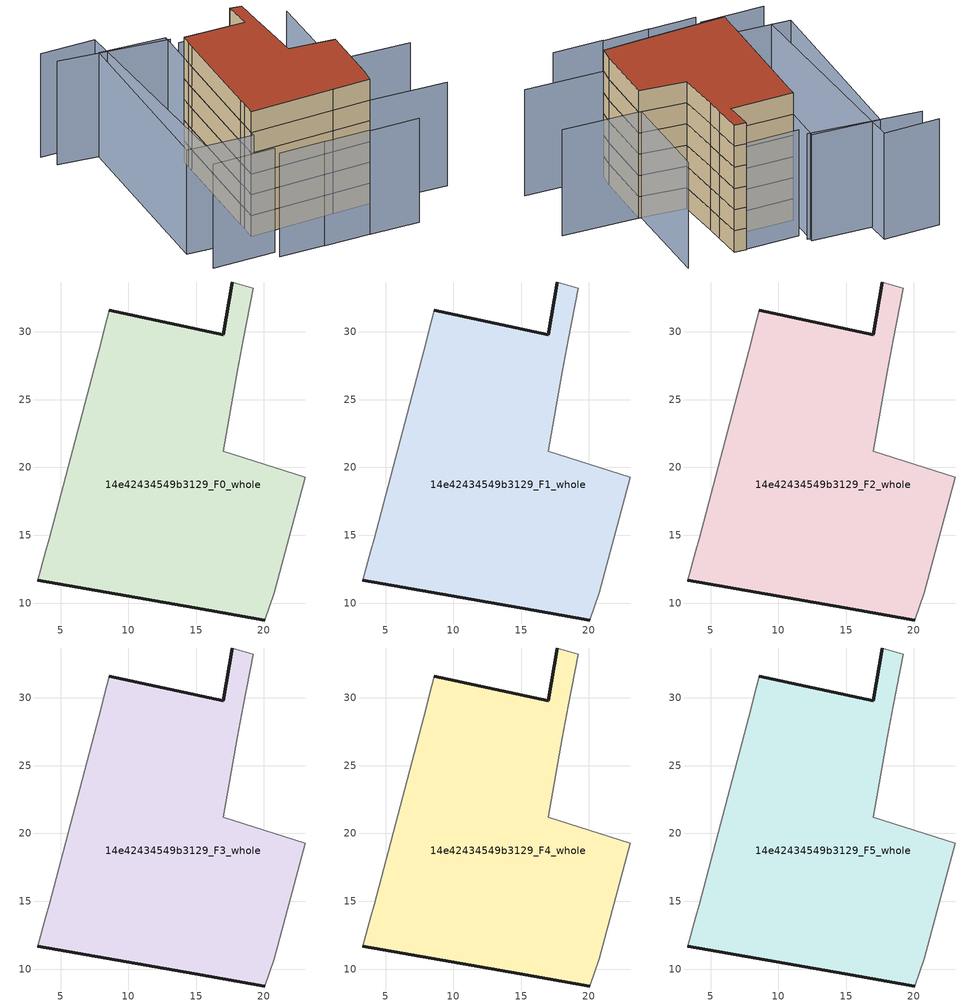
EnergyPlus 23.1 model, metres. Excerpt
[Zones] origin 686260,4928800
14e42434549b3129_F0_whole
 floor ground (EU_floor_Construction): 19.21,33.22 18.48,29.43 18.05,27.08 16.99,21.2 23.03,19.27 20.77,10.75 20.07,8.75 14.9,9.65 3.33,11.67 3.91,13.85 4.15,14.76 7.99,29.29 8.23,30.2 8.6,31.59 17,29.78 17.65,33.68 z0
 wall outside (EU_wall_Construction): 17.65,33.68 17,29.78 8.6,31.59 / 3.33,11.67 14.9,9.65 20.07,8.75 z0:3
 wall adiabatic (EU_wall_Construction): 20.07,8.75 20.77,10.75 23.03,19.27 16.99,21.2 18.05,27.08 18.48,29.43 19.21,33.22 17.65,33.68 / 8.6,31.59 8.23,30.2 7.99,29.29 4.15,14.76 3.91,13.85 3.33,11.67 z0:3
14e42434549b3129_F1_whole
 floor to 14e42434549b3129_F0_whole (EU_floor_Construction): 19.21,33.22 18.48,29.43 18.05,27.08 16.99,21.2 23.03,19.27 20.77,10.75 20.07,8.75 14.9,9.65 3.33,11.67 3.91,13.85 4.15,14.76 7.99,29.29 8.23,30.2 8.6,31.59 17,29.78 17.65,33.68 z3
 wall outside (EU_wall_Construction): 17.65,33.68 17,29.78 8.6,31.59 / 3.33,11.67 14.9,9.65 20.07,8.75 z3:6
 wall adiabatic (EU_wall_Construction): 20.07,8.75 20.77,10.75 23.03,19.27 16.99,21.2 18.05,27.08 18.48,29.43 19.21,33.22 17.65,33.68 / 8.6,31.59 8.23,30.2 7.99,29.29 4.15,14.76 3.91,13.85 3.33,11.67 z3:6
14e42434549b3129_F2_whole
 floor to 14e42434549b3129_F1_whole (EU_floor_Construction): 19.21,33.22 18.48,29.43 18.05,27.08 16.99,21.2 23.03,19.27 20.77,10.75 20.07,8.75 14.9,9.65 3.33,11.67 3.91,13.85 4.15,14.76 7.99,29.29 8.23,30.2 8.6,31.59 17,29.78 17.65,33.68 z6
 wall outside (EU_wall_Construction): 17.65,33.68 17,29.78 8.6,31.59 / 3.33,11.67 14.9,9.65 20.07,8.75 z6:9
 wall adiabatic (EU_wall_Construction): 20.07,8.75 20.77,10.75 23.03,19.27 16.99,21.2 18.05,27.08 18.48,29.43 19.21,33.22 17.65,33.68 / 8.6,31.59 8.23,30.2 7.99,29.29 4.15,14.76 3.91,13.85 3.33,11.67 z6:9
14e42434549b3129_F3_whole
 floor to 14e42434549b3129_F2_whole (EU_floor_Construction): 19.21,33.22 18.48,29.43 18.05,27.08 16.99,21.2 23.03,19.27 20.77,10.75 20.07,8.75 14.9,9.65 3.33,11.67 3.91,13.85 4.15,14.76 7.99,29.29 8.23,30.2 8.6,31.59 17,29.78 17.65,33.68 z9
 wall outside (EU_wall_Construction): 17.65,33.68 17,29.78 8.6,31.59 / 3.33,11.67 14.9,9.65 20.07,8.75 z9:12
 wall adiabatic (EU_wall_Construction): 20.07,8.75 20.77,10.75 23.03,19.27 16.99,21.2 18.05,27.08 18.48,29.43 19.21,33.22 17.65,33.68 / 8.6,31.59 8.23,30.2 7.99,29.29 4.15,14.76 3.91,13.85 3.33,11.67 z9:12
14e42434549b3129_F4_whole
 floor to 14e42434549b3129_F3_whole (EU_floor_Construction): 19.21,33.22 18.48,29.43 18.05,27.08 16.99,21.2 23.03,19.27 20.77,10.75 20.07,8.75 14.9,9.65 3.33,11.67 3.91,13.85 4.15,14.76 7.99,29.29 8.23,30.2 8.6,31.59 17,29.78 17.65,33.68 z12
 wall outside (EU_wall_Construction): 17.65,33.68 17,29.78 8.6,31.59 / 3.33,11.67 14.9,9.65 20.07,8.75 z12:15
 wall adiabatic (EU_wall_Construction): 20.07,8.75 20.77,10.75 23.03,19.27 16.99,21.2 18.05,27.08 18.48,29.43 19.21,33.22 17.65,33.68 / 8.6,31.59 8.23,30.2 7.99,29.29 4.15,14.76 3.91,13.85 3.33,11.67 z12:15
14e42434549b3129_F5_whole
 floor to 14e42434549b3129_F4_whole (EU_floor_Construction): 19.21,33.22 18.48,29.43 18.05,27.08 16.99,21.2 23.03,19.27 20.77,10.75 20.07,8.75 14.9,9.65 3.33,11.67 3.91,13.85 4.15,14.76 7.99,29.29 8.23,30.2 8.6,31.59 17,29.78 17.65,33.68 z15
 wall outside (EU_wall_Construction): 17.65,33.68 17,29.78 8.6,31.59 / 3.33,11.67 14.9,9.65 20.07,8.75 z15:18
 wall adiabatic (EU_wall_Construction): 20.07,8.75 20.77,10.75 23.03,19.27 16.99,21.2 18.05,27.08 18.48,29.43 19.21,33.22 17.65,33.68 / 8.6,31.59 8.23,30.2 7.99,29.29 4.15,14.76 3.91,13.85 3.33,11.67 z15:18
 roof outside (EU_roof_Construction): 20.07,8.75 20.77,10.75 23.03,19.27 16.99,21.2 18.05,27.08 18.48,29.43 19.21,33.22 17.65,33.68 17,29.78 8.6,31.59 8.23,30.2 7.99,29.29 4.15,14.76 3.91,13.85 3.33,11.67 14.9,9.65 z18
shading: 15.27,2.72 21.96,1.26 / -5.4,8.51 3.12,6.73 / 9.04,4.08 15.29,2.8 / 2.84,5.43 9.2,4.08 / 30.47,6.15 20.07,8.75 / 20.07,8.75 26.06,32.73 / -4.66,43.83 2.82,42.29 / 2.82,42.29 -3.29,12.6 / 33.09,16.74 15.43,21.18 / 19.21,33.22 10.51,35.07 / 10.23,36.44 -4.24,41.02 / 10.03,37.01 3.14,10.93 / 3.14,10.93 -5.81,13.29 / -5.81,13.29 1.09,39.38 / 1.09,39.38 10.03,37.01 z0:15
[Building]
EU S2 Campaign: North Axis=0; Terrain=City; Solar Distribution=FullExterior
[Site:Location]
Bologna: Latitude=44.5; Longitude=11.25; Time Zone=1; Elevation=37
[SizingPeriod:WeatherFileDays]
AnnualSizingPeriod: Begin Month=1; Begin Day of Month=1; End Month=12; End Day of Month=31; Day of Week for Start Day=Monday; Use Weather File Daylight Saving Period=No; Use Weather File Rain and Snow Indicators=No
[MATERIAL]
EU_InternalMass_Material: Roughness=MediumRough; Thickness=0.1; Conductivity=1; Density=1800; Specific Heat=900; Thermal Absorptance=0.9; Solar Absorptance=0.7; Visible Absorptance=0.7
[MATERIAL:NOMASS] Roughness=MediumRough; Thermal Absorptance=0.9; Solar Absorptance=0.7; Visible Absorptance=0.7
Name | Thermal Resistance
EU_wall_NoMass | 0.905828
EU_roof_NoMass | 0.37593
EU_floor_NoMass | 0.67114
[CONSTRUCTION]
EU_wall_Construction: EU_wall_NoMass
EU_roof_Construction: EU_roof_NoMass
EU_floor_Construction: EU_floor_NoMass
EU_InternalMass_Construction: EU_InternalMass_Material
[ZONE] Type=1; Multiplier=1; Ceiling Height=autocalculate; Floor Area=autocalculate; Part of Total Floor Area=Yes
Name | Volume
14e42434549b3129_F0_whole | 883.654
14e42434549b3129_F1_whole; 14e42434549b3129_F2_whole; 14e42434549b3129_F3_whole; 14e42434549b3129_F4_whole; 14e42434549b3129_F5_whole | 883.653
[INTERNALMASS] Construction=EU_InternalMass_Construction; Surface Area=268.732
Name | Zone or ZoneList
14e42434549b3129_F0_whole_EU_InternalMass | 14e42434549b3129_F0_whole
14e42434549b3129_F1_whole_EU_InternalMass | 14e42434549b3129_F1_whole
14e42434549b3129_F2_whole_EU_InternalMass | 14e42434549b3129_F2_whole
14e42434549b3129_F3_whole_EU_InternalMass | 14e42434549b3129_F3_whole
14e42434549b3129_F4_whole_EU_InternalMass | 14e42434549b3129_F4_whole
14e42434549b3129_F5_whole_EU_InternalMass | 14e42434549b3129_F5_whole
[OTHEREQUIPMENT] Fuel Type=Electricity; Design Level Calculation Method=Watts/Area; Power per Zone Floor Area=1; Fraction Latent=0; Fraction Radiant=0; Fraction Lost=0; Carbon Dioxide Generation Rate=0; EndUse Subcategory=EU_Step8_InternalGains
Name | Zone or ZoneList or Space or SpaceList | Schedule
EU_Step8_InternalGain_14e42434549b3129_F0_whole_f000 | 14e42434549b3129_F0_whole | EU_Step8_GainSchedule_14e42434549b3129_F0_whole_f000
EU_Step8_InternalGain_14e42434549b3129_F1_whole_f000 | 14e42434549b3129_F1_whole | EU_Step8_GainSchedule_14e42434549b3129_F1_whole_f000
EU_Step8_InternalGain_14e42434549b3129_F2_whole_f000 | 14e42434549b3129_F2_whole | EU_Step8_GainSchedule_14e42434549b3129_F2_whole_f000
EU_Step8_InternalGain_14e42434549b3129_F3_whole_f000 | 14e42434549b3129_F3_whole | EU_Step8_GainSchedule_14e42434549b3129_F3_whole_f000
EU_Step8_InternalGain_14e42434549b3129_F4_whole_f000 | 14e42434549b3129_F4_whole | EU_Step8_GainSchedule_14e42434549b3129_F4_whole_f000
EU_Step8_InternalGain_14e42434549b3129_F5_whole_f000 | 14e42434549b3129_F5_whole | EU_Step8_GainSchedule_14e42434549b3129_F5_whole_f000
[ZONEVENTILATION:DESIGNFLOWRATE] Schedule=EU_AlwaysOn; Design Flow Rate Calculation Method=AirChanges/Hour; Air Changes per Hour=0.73129; Ventilation Type=Natural; Fan Pressure Rise=0; Fan Total Efficiency=1; Constant Term Coefficient=1; Temperature Term Coefficient=0; Velocity Term Coefficient=0; Velocity Squared Term Coefficient=0; Minimum Indoor Temperature=-100; Maximum Indoor Temperature=100; Delta Temperature=-100; Minimum Outdoor Temperature=-100; Maximum Outdoor Temperature=100; Maximum Wind Speed=40
Name | Zone or ZoneList or Space or SpaceList
EU_ConstantAir_14e42434549b3129_F0_whole | 14e42434549b3129_F0_whole
EU_ConstantAir_14e42434549b3129_F1_whole | 14e42434549b3129_F1_whole
EU_ConstantAir_14e42434549b3129_F2_whole | 14e42434549b3129_F2_whole
EU_ConstantAir_14e42434549b3129_F3_whole | 14e42434549b3129_F3_whole
EU_ConstantAir_14e42434549b3129_F4_whole | 14e42434549b3129_F4_whole
EU_ConstantAir_14e42434549b3129_F5_whole | 14e42434549b3129_F5_whole
[HVACTEMPLATE:THERMOSTAT] Constant Heating Setpoint=20; Constant Cooling Setpoint=50
EU_HeatOnly_14e42434549b3129_F0_whole; EU_HeatOnly_14e42434549b3129_F1_whole; EU_HeatOnly_14e42434549b3129_F2_whole; EU_HeatOnly_14e42434549b3129_F3_whole; EU_HeatOnly_14e42434549b3129_F4_whole; EU_HeatOnly_14e42434549b3129_F5_whole
[HVACTEMPLATE:ZONE:IDEALLOADSAIRSYSTEM] System Availability Schedule=EU_AlwaysOn; Maximum Heating Supply Air Temperature=50; Minimum Cooling Supply Air Temperature=13; Maximum Heating Supply Air Humidity Ratio=0.0156; Minimum Cooling Supply Air Humidity Ratio=0.0077; Heating Limit=NoLimit; Cooling Limit=NoLimit; Heating Availability Schedule=EU_AlwaysOn; Cooling Availability Schedule=EU_CoolingOff; Dehumidification Control Type=ConstantSensibleHeatRatio; Cooling Sensible Heat Ratio=0.7; Dehumidification Setpoint=60; Humidification Control Type=None; Humidification Setpoint=30; Outdoor Air Method=None; Outdoor Air Flow Rate per Person=0.00944; Outdoor Air Flow Rate per Zone Floor Area=0; Outdoor Air Flow Rate per Zone=0; Demand Controlled Ventilation Type=None; Outdoor Air Economizer Type=NoEconomizer; Heat Recovery Type=None; Sensible Heat Recovery Effectiveness=0.7; Latent Heat Recovery Effectiveness=0.65
Name | Template Thermostat
14e42434549b3129_F0_whole | EU_HeatOnly_14e42434549b3129_F0_whole
14e42434549b3129_F1_whole | EU_HeatOnly_14e42434549b3129_F1_whole
14e42434549b3129_F2_whole | EU_HeatOnly_14e42434549b3129_F2_whole
14e42434549b3129_F3_whole | EU_HeatOnly_14e42434549b3129_F3_whole
14e42434549b3129_F4_whole | EU_HeatOnly_14e42434549b3129_F4_whole
14e42434549b3129_F5_whole | EU_HeatOnly_14e42434549b3129_F5_whole
[SIZING:ZONE] Zone Cooling Design Supply Air Temperature Input Method=SupplyAirTemperature; Zone Cooling Design Supply Air Temperature=13; Zone Heating Design Supply Air Temperature Input Method=SupplyAirTemperature; Zone Heating Design Supply Air Temperature=50; Zone Cooling Design Supply Air Humidity Ratio=0.008; Zone Heating Design Supply Air Humidity Ratio=0.008; Cooling Design Air Flow Method=DesignDay; Cooling Design Air Flow Rate=0; Cooling Minimum Air Flow per Zone Floor Area=0.000762; Cooling Minimum Air Flow=0; Cooling Minimum Air Flow Fraction=0.2; Heating Design Air Flow Method=DesignDay; Heating Design Air Flow Rate=0; Heating Maximum Air Flow per Zone Floor Area=0.002032; Heating Maximum Air Flow=0.141576; Heating Maximum Air Flow Fraction=0.3; Account for Dedicated Outdoor Air System=No; Dedicated Outdoor Air System Control Strategy=NeutralSupplyAir; Dedicated Outdoor Air Low Setpoint Temperature for Design=autosize; Dedicated Outdoor Air High Setpoint Temperature for Design=autosize; Zone Load Sizing Method=Sensible Load Only No Latent Load; Zone Latent Cooling Design Supply Air Humidity Ratio Input Method=HumidityRatioDifference; Zone Cooling Design Supply Air Humidity Ratio Difference=0.005; Zone Latent Heating Design Supply Air Humidity Ratio Input Method=HumidityRatioDifference; Zone Humidification Design Supply Air Humidity Ratio Difference=0.005
14e42434549b3129_F0_whole; 14e42434549b3129_F1_whole; 14e42434549b3129_F2_whole; 14e42434549b3129_F3_whole; 14e42434549b3129_F4_whole; 14e42434549b3129_F5_whole
[SCHEDULE:CONSTANT]
Name | Hourly Value
EU_AlwaysOn | 1
EU_CoolingOff | 0
[SCHEDULE:FILE] Column Number=1; Rows to Skip at Top=0; Number of Hours of Data=8760; Column Separator=Comma; Interpolate to Timestep=No; Minutes per Item=60; Adjust Schedule for Daylight Savings=Yes
Name | File
EU_Step8_GainSchedule_14e42434549b3129_F0_whole_f000 | ../../schedules/14e42434549b3129/14e42434549b3129_F0_whole_f000_gain.csv
EU_Step8_GainSchedule_14e42434549b3129_F1_whole_f000 | ../../schedules/14e42434549b3129/14e42434549b3129_F1_whole_f000_gain.csv
EU_Step8_GainSchedule_14e42434549b3129_F2_whole_f000 | ../../schedules/14e42434549b3129/14e42434549b3129_F2_whole_f000_gain.csv
EU_Step8_GainSchedule_14e42434549b3129_F3_whole_f000 | ../../schedules/14e42434549b3129/14e42434549b3129_F3_whole_f000_gain.csv
EU_Step8_GainSchedule_14e42434549b3129_F4_whole_f000 | ../../schedules/14e42434549b3129/14e42434549b3129_F4_whole_f000_gain.csv
EU_Step8_GainSchedule_14e42434549b3129_F5_whole_f000 | ../../schedules/14e42434549b3129/14e42434549b3129_F5_whole_f000_gain.csv
